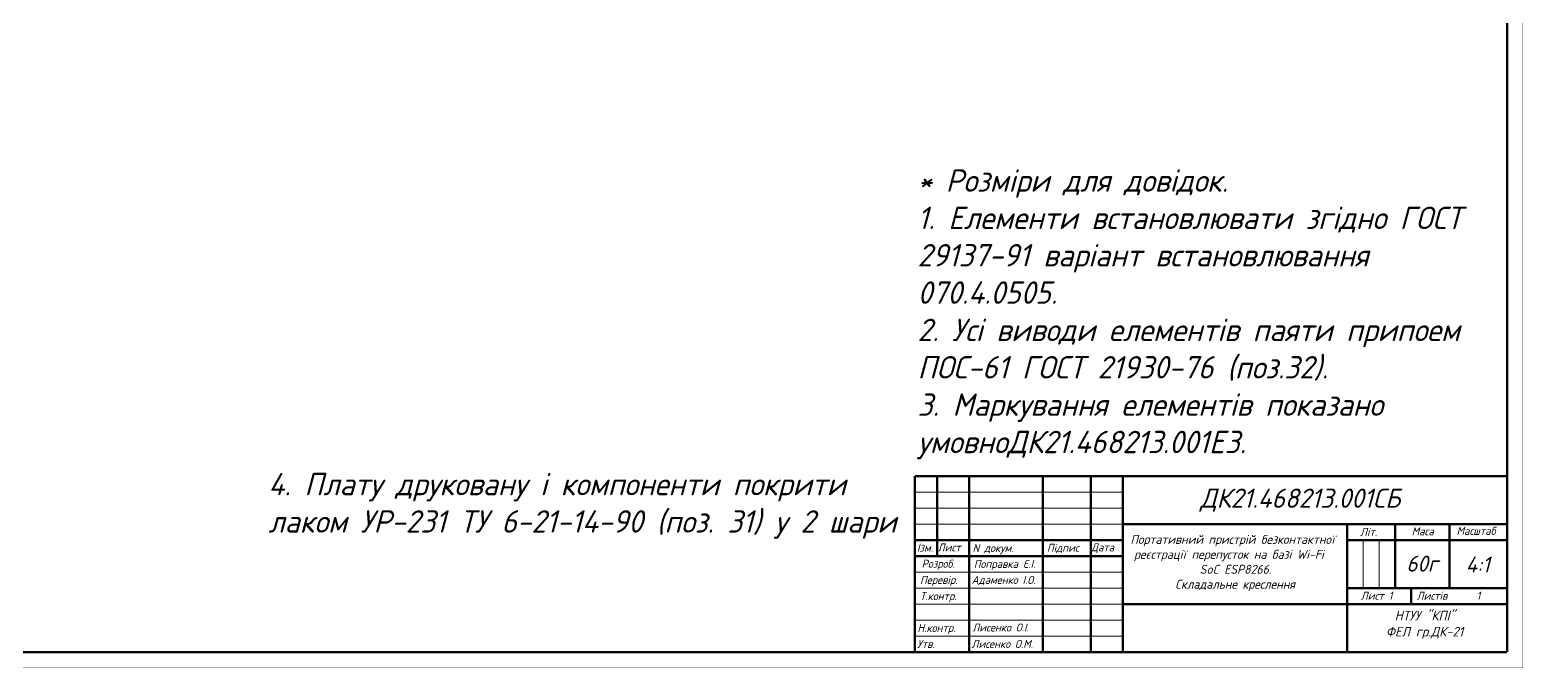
# Paper-space layout 'Layout1' of a CAD drawing. Header units: millimetres. Extents: x 0 to 841, y 0 to 594.
# Drawn here: x 374.6 to 841.1, y 0 to 199.4 of the extents above; entities that cross this region are included whole.
import ezdxf

# ---------------------------------------------------------------- set-up
doc = ezdxf.new("R2010")
doc.units = ezdxf.units.MM
doc.layers.get('0').update_dxf_attribs({"lineweight": 50})
doc.layers.add('Sheet', color=255, linetype='Continuous')
doc.styles.add('Gost', font='GOST type B.ttf', dxfattribs={"oblique": 15, "height": 6})

psp = doc.layouts.get("Layout1")

# ---------------------------------------------------------------- linework, layer by layer
at = {"layer": 'Sheet', "lineweight": 40}
for points, const_width in [([(0.05, 594.007), (841.007, 594.007), (841.007, 0.05), (0.05, 0.05), (0.05, 594.007)], 0.0991), ([(836.05, 5.007), (836.05, 589.007)], 0.749), ([(836.05, 60.007), (651.05, 60.007)], 0.749), ([(651.05, 60.007), (651.05, 5.007)], 0.749), ([(658.05, 60.007), (658.05, 35.007)], 0.749), ([(668.05, 5.007), (668.05, 60.007)], 0.749), ([(691.05, 60.007), (691.05, 5.007)], 0.749), ([(706.05, 5.007), (706.05, 60.007)], 0.749), ([(716.05, 60.007), (716.05, 5.007)], 0.749), ([(716.05, 55.007), (651.05, 55.007)], 0.3), ([(651.05, 50.007), (716.05, 50.007)], 0.3), ([(716.05, 45.007), (651.05, 45.007)], 0.3), ([(716.05, 45.007), (836.05, 45.007)], 0.749), ([(786.05, 45.007), (786.05, 5.007)], 0.749), ([(801.05, 25.007), (801.05, 45.007)], 0.749), ([(818.05, 45.007), (818.05, 25.007)], 0.749), ([(716.05, 40.007), (651.05, 40.007)], 0.749), ([(836.05, 40.007), (786.05, 40.007)], 0.749), ([(791.05, 25.007), (791.05, 40.007)], 0.3), ([(796.05, 40.007), (796.05, 25.007)], 0.3), ([(651.05, 35.007), (716.05, 35.007)], 0.749), ([(651.05, 30.007), (716.05, 30.007)], 0.3), ([(716.05, 25.007), (651.05, 25.007)], 0.3), ([(786.05, 25.007), (836.05, 25.007)], 0.749), ([(806.05, 25.007), (806.05, 20.007)], 0.749), ([(651.05, 20.007), (716.05, 20.007)], 0.3), ([(836.05, 20.007), (716.05, 20.007)], 0.749), ([(716.05, 15.007), (651.05, 15.007)], 0.3), ([(651.05, 10.007), (716.05, 10.007)], 0.3), ([(836.05, 5.007), (8.05, 5.007)], 0.749)]:
    psp.add_lwpolyline(points, dxfattribs=dict(at, const_width=const_width))

# ---------------------------------------------------------------- texts
at = {"lineweight": 40, "char_height": 7, "attachment_point": 1, "style": 'Gost'}
for s, width, heights, insert in [('* Розміри для довідок.\\P1. Елементи встановлювати згідно ГОСТ 29137-91 варіант встановлювання 070.4.0505.\\P2. Усі виводи елементів паяти припоем ПОС-61 ГОСТ 21930-76 (поз.32).\\P{\\C18;3. Маркування елементів показано умовно}ДК21.468213.001Е3{\\C18;.}', 183.11394, [0], (651.888, 155.854)), ('4. Плату друковану і компоненти покрити лаком УР-231 ТУ\\~6-21-14-90 (поз. 31) у 2 шари', 197.47845, [52.96], (449.1, 61.007))]:
    psp.add_mtext_dynamic_manual_height_columns(s, width=width, gutter_width=12.5, heights=heights, dxfattribs=dict(at, insert=insert))
at = {"attachment_point": 1, "style": 'Gost'}
for s, width, heights, insert, char_height in [('\\pi25.151;ДК21.468213.001СБ', 120, [19.892], (714.999, 56.102), 6), ('\\pi5.7539;Літ.', 17.43543, [0], (784.37, 43.806), 2.5), ('\\pi4.9189;Маса', 17.43543, [0], (801.312, 44.006), 2.5), ('\\pi1.9495;Масштаб', 17.43543, [0], (818.312, 44.139), 2.5), ('Ізм.', 9.99997, [0], (651.719, 38.889), 2.5), ('Лист', 9.99997, [0], (658.175, 38.972), 2.5), ('N докум.', 18.27512, [0], (669.092, 38.772), 2.5), ('Підпис', 9.99997, [0], (692.309, 38.852), 2.5), ('Дата', 9.99997, [0], (706.102, 38.997), 2.5), ('\\pi0.98169;Портативний пристрій безконтактної \\P\\pi2.0929;реєстрації перепусток на базі Wi-Fi \\P\\pi22.61;SoC ESP8266.\\P\\pi14.983;Складальне креслення', 68.40917, [23.624], (717.408, 41.621), 2.8), ('Розроб.', 9.99997, [0], (653.158, 33.873), 2.5), ('Поправка Є.І.', 27.39731, [3.727], (669.455, 33.812), 2.5), ('60г', 17.43543, [0], (804.583, 35.162), 5), ('\\pi4.5791;4:1', 17.43543, [0], (818.533, 34.886), 5), ('Перевір.', 9.99997, [0], (652.664, 28.812), 2.5), ('Адаменко І.О.', 22.35565, [0], (668.799, 28.812), 2.5), ('Т.контр.', 9.99997, [0], (652.637, 23.773), 2.5), ('\\pi4.0274;Лист 1', 19.03943, [0], (786.312, 23.873), 2.5), ('Листів      1', 28.47472, [0], (807.792, 23.873), 2.5), ('\\pi14.137;НТУУ "КПІ" \\P\\pi11.411;ФЕЛ гр.ДК-21', 49.65167, [9.746], (786.774, 17.891), 3), ('Н.контр.', 15.37639, [0], (651.858, 13.811), 2.5), ('Лисенко О.І.', 21.26755, [0], (668.999, 13.949), 2.5), ('Утв.', 9.99997, [0], (651.782, 8.811), 2.5), ('Лисенко О.М.', 21.73633, [0], (668.745, 8.811), 2.5)]:
    psp.add_mtext_dynamic_manual_height_columns(s, width=width, gutter_width=25, heights=heights, dxfattribs=dict(at, insert=insert, char_height=char_height))

doc.saveas('drawing.dxf')
